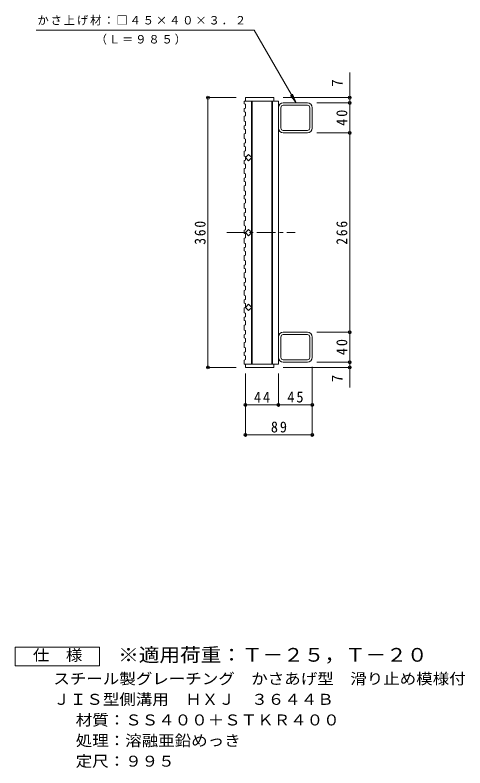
# Model space of a CAD drawing. Units: millimetres, scale not verified. Extents: x -799 to 809, y -686 to 531.
# Drawn here: x 209 to 809, y -513 to 492 of the extents above; entities that cross this region are included whole.
import ezdxf
from ezdxf.enums import TextEntityAlignment as Align

# ---------------------------------------------------------------- set-up
doc = ezdxf.new("R2010")
doc.units = ezdxf.units.MM
doc.header["$LTSCALE"] = 5
doc.header["$PDMODE"] = 32
doc.header["$PDSIZE"] = 4
doc.linetypes.add('CHAIN1', pattern=[8, 5, -1, 1, -1])
for name, color, linetype, lineweight in [('B-1', 2, 'Continuous', 9), ('B-2', 3, 'Continuous', 9), ('B-4', 7, 'Continuous', 9), ('B-A', 3, 'Continuous', 9), ('F-4_F-4ﾚｲﾔ', 2, 'Continuous', 9)]:
    doc.layers.add(name, color=color, linetype=linetype, lineweight=lineweight)
doc.layers.add('F-5_F-5ﾚｲﾔ', color=2, linetype='Continuous')
doc.styles.add('ＭＳ ゴシック', font='')
doc.styles.get('ＭＳ ゴシック').set_extended_font_data('MS Gothic')

msp = doc.modelspace()

# ---------------------------------------------------------------- linework, layer by layer
at = {"layer": 'B-1'}
for p, q in [((598.779, 374.401), (566.58, 374.401)), ((560.18, 368.002), (560.18, 340.802)), ((563.38, 340.802), (563.38, 368.001)), ((598.779, 371.202), (566.58, 371.202)), ((601.979, 340.802), (601.979, 368.001)), ((605.179, 340.802), (605.179, 368.002)), ((566.58, 337.602), (598.779, 337.602)), ((598.779, 334.402), (566.58, 334.402)), ((560.18, 62.001), (560.18, 34.801)), ((563.38, 62.001), (563.38, 34.802)), ((598.779, 68.401), (566.58, 68.401)), ((566.58, 65.201), (598.779, 65.201)), ((601.979, 62.001), (601.979, 34.802)), ((605.179, 62.001), (605.179, 34.801)), ((598.779, 31.601), (566.58, 31.601)), ((598.779, 28.402), (566.58, 28.402))]:
    msp.add_line(p, q, dxfattribs=at)
for centre, radius, start, end in [((566.58, 368.002), 6.4, 90, 180), ((598.779, 368.002), 6.4, 0, 90), ((566.58, 368.001), 3.2, 90, 180), ((598.779, 368.001), 3.2, 0, 90), ((566.58, 340.802), 6.4, 180, 270), ((566.58, 340.802), 3.2, 180, 270), ((598.779, 340.802), 6.4, 270, 0), ((598.779, 340.802), 3.2, 270, 0), ((566.58, 62.001), 6.4, 90, 180), ((566.58, 62.001), 3.2, 90, 180), ((598.779, 62.001), 6.4, 0, 90), ((598.779, 62.001), 3.2, 0, 90), ((566.58, 34.801), 6.4, 180, 270), ((566.58, 34.802), 3.2, 180, 270), ((598.779, 34.802), 3.2, 270, 0), ((598.779, 34.801), 6.4, 270, 0)]:
    msp.add_arc(centre, radius, start, end, dxfattribs=at)
at = {"layer": 'B-2'}
for p, q in [((514.68, 376.902), (560.18, 376.902)), ((516.18, 381.401), (554.18, 381.401)), ((516.18, 381.401), (516.18, 376.902)), ((524.18, 376.902), (524.18, 301.887)), ((525.18, 376.902), (525.18, 201.402)), ((551.18, 376.902), (551.18, 201.402)), ((552.18, 376.902), (552.18, 201.402)), ((554.18, 381.401), (554.18, 376.902)), ((560.18, 376.902), (560.18, 201.402)), ((524.18, 300.916), (524.18, 201.887)), ((525.18, 25.901), (525.18, 201.402)), ((551.18, 25.901), (551.18, 201.402)), ((552.18, 25.901), (552.18, 201.402)), ((560.18, 25.901), (560.18, 201.402)), ((524.18, 101.887), (524.18, 200.916)), ((524.18, 25.901), (524.18, 100.916)), ((514.68, 25.901), (560.18, 25.901)), ((516.18, 21.401), (554.18, 21.401)), ((554.18, 21.401), (554.18, 25.901))]:
    msp.add_line(p, q, dxfattribs=at)
at = {"layer": 'B-2', "linetype": 'CHAIN1'}
msp.add_line((491.364, 201.402), (582.369, 201.402), dxfattribs=at)
at = {"layer": 'B-2'}
for points in [[(524.665, 301.401), (520.422, 297.159), (516.18, 301.401), (520.422, 305.644)], [(524.665, 101.402), (520.422, 105.644), (516.18, 101.402), (520.422, 97.159)]]:
    msp.add_lwpolyline(points, close=True, dxfattribs=at)
for points in [[(516.18, 201.401), (520.422, 205.644), (524.665, 201.401)], [(516.18, 201.402), (520.422, 197.159), (524.665, 201.402)]]:
    msp.add_lwpolyline(points, dxfattribs=at)
at = {"layer": 'B-4'}
for p, q in [((237.023, 471.402), (527.686, 471.402)), ((583.689, 374.401), (527.686, 471.402)), ((655.179, -5.18), (655.179, 414.874)), ((583.689, 374.401), (576.079, 384.318)), ((583.689, 374.401), (578.906, 385.95)), ((503.68, 381.401), (464.68, 381.401)), ((466.18, 21.401), (466.18, 381.401)), ((566.68, 381.401), (656.679, 381.401)), ((611.279, 374.401), (656.679, 374.401)), ((611.279, 334.402), (656.679, 334.402)), ((611.279, 68.401), (656.679, 68.401)), ((503.68, 21.401), (464.68, 21.401)), ((566.68, 21.401), (656.679, 21.401)), ((605.179, 22.302), (605.179, -70.098)), ((611.279, 28.401), (656.679, 28.401)), ((516.18, 13.401), (516.18, -70.098)), ((560.18, 13.401), (560.18, -30.099)), ((516.18, -28.599), (605.179, -28.599)), ((516.18, -68.598), (605.179, -68.598))]:
    msp.add_line(p, q, dxfattribs=at)
for p in [(466.18, 381.401), (655.179, 381.401), (655.179, 374.401), (655.179, 334.402), (655.179, 68.401), (655.179, 28.401), (466.18, 21.401), (655.179, 21.401), (516.18, -28.599), (560.18, -28.599), (605.179, -28.599), (516.18, -68.598), (605.179, -68.598)]:
    msp.add_point(p, dxfattribs=at)
at = {"layer": 'B-A'}
for p, q in [((514.68, 376.902), (514.68, 373.156)), ((514.68, 373.156), (516.18, 372.645)), ((516.18, 372.645), (516.18, 367.532)), ((514.68, 367.02), (516.18, 367.532)), ((514.68, 356.477), (516.18, 356.989)), ((514.68, 343.794), (516.18, 344.305)), ((516.18, 349.419), (516.18, 344.305)), ((514.68, 333.251), (516.18, 333.762)), ((516.18, 326.192), (516.18, 321.079)), ((514.68, 320.568), (516.18, 321.079)), ((516.18, 315.649), (516.18, 310.536)), ((514.68, 310.025), (516.18, 310.536)), ((516.18, 302.966), (516.18, 297.853)), ((514.68, 297.341), (516.18, 297.853)), ((516.18, 292.423), (516.18, 287.309)), ((514.68, 286.798), (516.18, 287.309)), ((514.68, 274.115), (516.18, 274.626)), ((514.68, 263.572), (516.18, 264.083)), ((516.18, 269.196), (516.18, 264.083)), ((514.68, 250.889), (516.18, 251.4)), ((516.18, 245.97), (516.18, 240.857)), ((514.68, 240.346), (516.18, 240.857)), ((514.68, 227.662), (516.18, 228.174)), ((516.18, 222.744), (516.18, 217.63)), ((514.68, 217.119), (516.18, 217.63)), ((514.68, 204.436), (516.18, 204.947)), ((514.68, 193.893), (516.18, 194.404)), ((516.18, 199.518), (516.18, 194.404)), ((514.68, 181.21), (516.18, 181.721)), ((514.68, 170.667), (516.18, 171.178)), ((516.18, 176.291), (516.18, 171.178)), ((514.68, 157.983), (516.18, 158.495)), ((516.18, 153.065), (516.18, 147.952)), ((514.68, 147.44), (516.18, 147.952)), ((514.68, 134.757), (516.18, 135.268)), ((514.68, 124.214), (516.18, 124.725)), ((516.18, 129.839), (516.18, 124.725)), ((514.68, 111.531), (516.18, 112.042)), ((514.68, 100.988), (516.18, 101.499)), ((516.18, 106.612), (516.18, 101.499)), ((514.68, 88.305), (516.18, 88.816)), ((516.18, 83.386), (516.18, 78.273)), ((514.68, 77.761), (516.18, 78.273)), ((514.68, 65.078), (516.18, 65.589)), ((514.68, 54.535), (516.18, 55.046)), ((516.18, 60.16), (516.18, 55.046)), ((514.68, 41.852), (516.18, 42.363)), ((514.68, 31.309), (516.18, 31.82)), ((514.68, 31.309), (514.68, 25.901)), ((516.18, 36.933), (516.18, 31.82)), ((516.18, 25.901), (516.18, 21.401))]:
    msp.add_line(p, q, dxfattribs=at)
for points in [[(514.68, 367.02), (514.68, 362.613), (516.18, 362.102), (516.18, 356.989)], [(514.68, 356.477), (514.68, 349.93), (516.18, 349.419)], [(514.68, 343.794), (514.68, 339.387), (516.18, 338.876), (516.18, 333.762)], [(514.68, 333.251), (514.68, 326.704), (516.18, 326.192)], [(514.68, 320.568), (514.68, 316.16), (516.18, 315.649)], [(514.68, 310.025), (514.68, 303.477), (516.18, 302.966)], [(514.68, 297.341), (514.68, 292.934), (516.18, 292.423)], [(514.68, 286.798), (514.68, 280.251), (516.18, 279.739), (516.18, 274.626)], [(514.68, 274.115), (514.68, 269.708), (516.18, 269.196)], [(514.68, 263.572), (514.68, 257.024), (516.18, 256.513), (516.18, 251.4)], [(514.68, 250.889), (514.68, 246.481), (516.18, 245.97)], [(514.68, 240.346), (514.68, 233.798), (516.18, 233.287), (516.18, 228.174)], [(514.68, 227.662), (514.68, 223.255), (516.18, 222.744)], [(514.68, 217.119), (514.68, 210.572), (516.18, 210.061), (516.18, 204.947)], [(514.68, 204.436), (514.68, 200.029), (516.18, 199.518)], [(514.68, 193.893), (514.68, 187.345), (516.18, 186.834), (516.18, 181.721)], [(514.68, 181.21), (514.68, 176.802), (516.18, 176.291)], [(514.68, 170.667), (514.68, 164.119), (516.18, 163.608), (516.18, 158.495)], [(514.68, 157.983), (514.68, 153.576), (516.18, 153.065)], [(514.68, 147.44), (514.68, 140.893), (516.18, 140.382), (516.18, 135.268)], [(514.68, 134.757), (514.68, 130.35), (516.18, 129.839)], [(514.68, 124.214), (514.68, 117.667), (516.18, 117.155), (516.18, 112.042)], [(514.68, 111.531), (514.68, 107.123), (516.18, 106.612)], [(514.68, 100.988), (514.68, 94.44), (516.18, 93.929), (516.18, 88.816)], [(514.68, 88.305), (514.68, 83.897), (516.18, 83.386)], [(514.68, 77.761), (514.68, 71.214), (516.18, 70.703), (516.18, 65.589)], [(514.68, 65.078), (514.68, 60.671), (516.18, 60.16)], [(514.68, 54.535), (514.68, 47.988), (516.18, 47.476), (516.18, 42.363)], [(514.68, 41.852), (514.68, 37.445), (516.18, 36.933)]]:
    msp.add_lwpolyline(points, dxfattribs=at)
at = {"layer": 'F-4_F-4ﾚｲﾔ'}
msp.add_lwpolyline([(208.941, -376.769), (208.941, -351.769), (321.441, -351.769), (321.441, -376.769)], close=True, dxfattribs=at)

# ---------------------------------------------------------------- texts
at = {"layer": 'B-4', "color": 2, "style": 'ＭＳ ゴシック'}
for p in [(650.179, 395.833), (650.179, 1.589)]:
    msp.add_text('7', height=14.66, rotation=90, dxfattribs=at).set_placement(p, align=Align.BOTTOM_LEFT)
at = {"layer": 'B-4', "char_height": 11, "attachment_point": 7, "style": 'ＭＳ ゴシック'}
for s, insert in [('\\T1.17;かさ上げ材：□４５×４０×３．２', (238.79, 477.802)), ('\\T1.17;（Ｌ＝９８５）', (316.535, 452.182))]:
    msp.add_mtext(s, dxfattribs=dict(at, insert=insert))
at = {"layer": 'B-4', "color": 2, "char_height": 14.66, "attachment_point": 7, "rotation": 90, "style": 'ＭＳ ゴシック'}
for s, insert in [('\\T1.27;\\W0.95;40', (652.179, 343.777)), ('\\T1.27;\\W0.9;360', (463.18, 185.151)), ('\\T1.27;\\W0.9;266', (652.179, 185.152)), ('\\T1.27;\\W0.95;40', (652.179, 37.776))]:
    msp.add_mtext(s, dxfattribs=dict(at, insert=insert))
at = {"layer": 'B-4', "color": 2, "char_height": 14.66, "attachment_point": 7, "style": 'ＭＳ ゴシック'}
for s, insert in [('\\T1.27;\\W0.95;44', (527.555, -25.599)), ('\\T1.27;\\W0.95;45', (572.055, -25.599)), ('\\T1.27;\\W0.95;89', (550.055, -65.598))]:
    msp.add_mtext(s, dxfattribs=dict(at, insert=insert))
at = {"layer": 'F-4_F-4ﾚｲﾔ', "style": 'ＭＳ ゴシック', "width": 1.1}
for s, p in [('仕\u3000様', (232.692, -374.269)), ('スチール製グレーチング\u3000かさあげ型\u3000滑り止め模様付', (259.986, -405.729)), ('ＪＩＳ型側溝用\u3000ＨＸＪ\u3000３６４４Ｂ', (259.986, -433.23)), ('材質：ＳＳ４００＋ＳＴＫＲ４００', (289.842, -460.728)), ('処理：溶融亜鉛めっき', (289.842, -488.229)), ('定尺：９９５', (289.842, -515.729))]:
    msp.add_text(s, height=14.66, dxfattribs=at).set_placement(p, align=Align.BOTTOM_LEFT)
at = {"layer": 'F-5_F-5ﾚｲﾔ', "color": 3, "style": 'ＭＳ ゴシック', "width": 1.1}
msp.add_text('※適用荷重：Ｔ－２５，Ｔ－２０', height=18.33, dxfattribs=at).set_placement((346.441, -376.769), align=Align.BOTTOM_LEFT)

doc.saveas('drawing.dxf')
